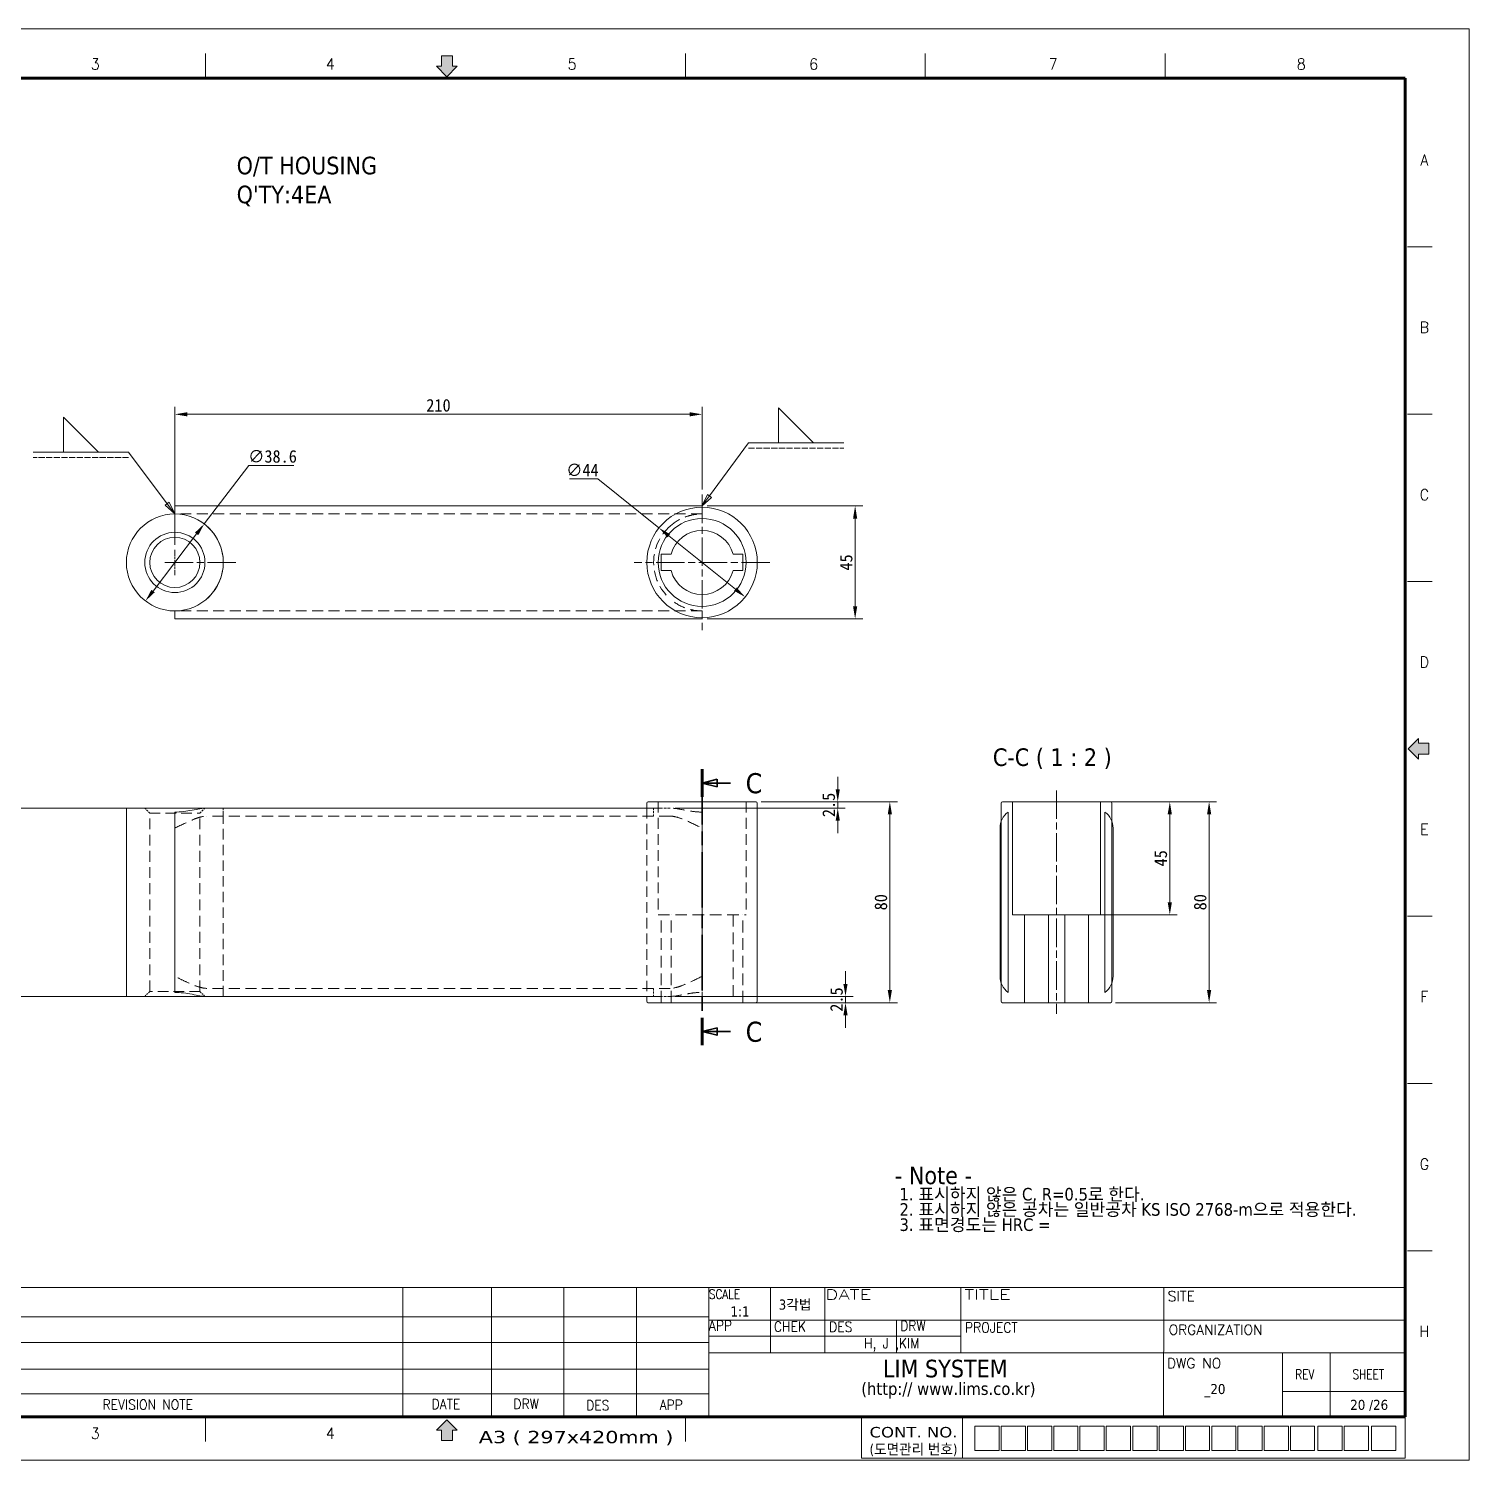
# Model space of a CAD drawing. Header units: millimetres. Extents: x -44 to 828, y -80 to 582.
# Drawn here: x 254 to 828, y 12 to 582 of the extents above; entities that cross this region are included whole.
import ezdxf
from ezdxf.enums import TextEntityAlignment as Align

# ---------------------------------------------------------------- set-up
doc = ezdxf.new("R2010")
doc.units = ezdxf.units.MM
doc.header["$LTSCALE"] = 2
for name, pattern in [('CHAIN', [0.3543, 0.2362, -0.0295, 0.0591, -0.0295]), ('DASHED', [0.2068, 0.1655, -0.0413]), ('HIDDEN', [9.525, 6.35, -3.175])]:
    doc.linetypes.add(name, pattern=pattern)
doc.layers.get('0').update_dxf_attribs({"lineweight": 18})
for name, color, linetype, lineweight in [('SkizziergeometrieWIN-ISO', 7, 'Continuous', 50), ('가는실선_A4', 7, 'Continuous', 5), ('굵은실선_A3', 7, 'Continuous', 18), ('제목(ISO)', 7, 'Continuous', 50)]:
    doc.layers.add(name, color=color, linetype=linetype, lineweight=lineweight)
for name, color, linetype, lineweight, true_color in [('가는실선_A3', 9, 'Continuous', 5, 0x808080), ('가는실선중심선_A3', 1, 'Continuous', 5, 0xff0000), ('가는파선_A3', 7, 'HIDDEN', 13, 0x008000), ('가는파선_A4', 7, 'HIDDEN', 18, 0x408080), ('굵은실선단면선_A3', 5, 'Continuous', 35, 0x0000ff), ('해치선_A3', 1, 'Continuous', 5, 0xff0000)]:
    doc.layers.add(name, color=color, linetype=linetype, lineweight=lineweight, true_color=true_color)
doc.styles.add('_ __ (ISO)', font='tahoma.ttf')
doc.styles.add('단면문자_A3(4)', font='tahomabd.ttf')
doc.styles.add('주 텍스트 (ISO)', font='tahoma.ttf')
doc.styles.add('주문자_A3(3.5)', font='tahoma.ttf')
doc.styles.add('치수문자_A3(2.5)', font='')
doc.styles.add('텍스트 스타일12', font='tahoma.ttf')
doc.styles.add('텍스트 스타일171', font='ROMANC.shx', dxfattribs={"width": 0.9})
doc.styles.add('텍스트 스타일206', font='ROMANC.shx', dxfattribs={"width": 1.11072})
doc.styles.add('텍스트 스타일208', font='ROMANC.shx', dxfattribs={"width": 1.194322})
doc.styles.add('텍스트 스타일233', font='RomanC.shx')
doc.styles.add('텍스트 스타일36', font='ROMANC.shx', dxfattribs={"width": 0.941937})
doc.styles.add('텍스트 스타일42', font='tahoma.ttf', dxfattribs={"width": 1.378837})
doc.styles.add('텍스트 스타일46', font='tahoma.ttf', dxfattribs={"width": 0.862937})
doc.styles.add('텍스트 스타일48', font='tahoma.ttf', dxfattribs={"width": 1.258573})
doc.styles.add('텍스트 스타일65', font='romans.shx', dxfattribs={"width": 0.8})
doc.styles.get('치수문자_A3(2.5)').set_extended_font_data('GulimChe')
doc.dimstyles.new('치수_A3(2.5)', dxfattribs={"dimscale": 2, "dimtxt": 2.5, "dimasz": 2.5, "dimexe": 1.5, "dimexo": 1, "dimgap": 0.5, "dimtad": 1, "dimtoh": 1, "dimdec": 1, "dimrnd": 1e-08, "dimdsep": 46, "dimtxsty": '치수문자_A3(2.5)', "dimcen": 0.09, "dimdle": 10, "dimclrd": 8, "dimclre": 8, "dimclrt": 7, "dimadec": 1, "dimazin": 2, "dimtfac": 0.8, "dimtmove": 0, "dimatfit": 3, "dimfxl": 1, "dimtolj": 1, "dimtzin": 0, "dimlwd": -1, "dimlwe": -1, "dimarcsym": 0})

# ---------------------------------------------------------------- blocks, each defined once
blk = doc.blocks.new('경계 A3_경계')
for points in [[(405.98, 148.76), (403.92, 148.76), (403.92, 149.72), (401.86, 147.66), (403.92, 145.6), (403.92, 146.56), (405.98, 146.56)], [(211.52, 9.9), (211.52, 11.96), (212.48, 11.96), (210.42, 14.01), (208.36, 11.96), (209.32, 11.96), (209.32, 9.9)]]:
    blk.add_hatch(color=7).paths.add_polyline_path(points)
at = {"layer": '해치선_A3'}
blk.add_hatch(color=7, dxfattribs=at).paths.add_polyline_path([(211.52, 283.53), (212.48, 283.53), (210.42, 281.47), (208.36, 283.53), (209.32, 283.53), (209.32, 285.59), (211.52, 285.59)])
for p, q in [((209.32, 285.59), (211.52, 285.59)), ((209.32, 283.53), (209.32, 285.59)), ((211.52, 285.59), (211.52, 283.53)), ((208.36, 283.53), (209.32, 283.53)), ((210.42, 281.47), (208.36, 283.53)), ((211.52, 283.53), (212.48, 283.53)), ((403.92, 149.72), (401.86, 147.66)), ((403.92, 148.76), (403.92, 149.72)), ((401.86, 147.66), (403.92, 145.6)), ((405.98, 148.76), (403.92, 148.76)), ((403.92, 146.56), (405.98, 146.56)), ((403.92, 145.6), (403.92, 146.56)), ((405.98, 146.56), (405.98, 148.76)), ((292.99, 6.43), (292.99, 14.6)), ((210.42, 14.01), (208.36, 11.96)), ((208.36, 11.96), (209.32, 11.96)), ((209.32, 11.96), (209.32, 9.9)), ((212.48, 11.96), (210.42, 14.01)), ((211.52, 9.9), (211.52, 11.96)), ((211.52, 11.96), (212.48, 11.96)), ((209.32, 9.9), (211.52, 9.9))]:
    blk.add_line(p, q)
at = {"color": 7}
for p, q in [((403.92, 149.72), (401.86, 147.66)), ((403.92, 148.76), (403.92, 149.72)), ((401.86, 147.66), (403.92, 145.6)), ((405.98, 148.76), (403.92, 148.76)), ((403.92, 145.6), (403.92, 146.56)), ((403.92, 146.56), (405.98, 146.56)), ((405.98, 146.56), (405.98, 148.76)), ((210.42, 14.01), (208.36, 11.96)), ((208.36, 11.96), (209.32, 11.96)), ((209.32, 11.96), (209.32, 9.9)), ((212.48, 11.96), (210.42, 14.01)), ((211.52, 9.9), (211.52, 11.96)), ((211.52, 11.96), (212.48, 11.96)), ((209.32, 9.9), (211.52, 9.9))]:
    blk.add_line(p, q, dxfattribs=at)
at = {"layer": 'SkizziergeometrieWIN-ISO', "lineweight": 18}
for p, q in [((6, 291), (414, 291)), ((414, 291), (414, 6)), ((414, 6), (6, 6))]:
    blk.add_line(p, q, dxfattribs=at)
at = {"layer": '가는실선_A3', "color": 7}
for p, q in [((162.34, 281.16), (162.34, 286.06)), ((257.9, 281.16), (257.9, 286.06)), ((305.67, 281.16), (305.67, 286.06)), ((353.45, 281.16), (353.45, 286.06)), ((401.71, 247.62), (406.61, 247.62)), ((401.71, 214.3), (406.61, 214.3)), ((401.71, 180.98), (406.61, 180.98)), ((401.71, 114.34), (406.61, 114.34)), ((401.71, 81.02), (406.61, 81.02)), ((401.71, 47.7), (406.61, 47.7)), ((162.34, 14.6), (162.34, 9.7)), ((257.9, 14.6), (257.9, 9.7)), ((313.09, 14.6), (313.09, 6.55)), ((401.22, 14.6), (401.22, 6.43)), ((315.58, 12.77), (315.58, 7.95)), ((315.58, 12.77), (320.4, 12.77)), ((320.4, 12.77), (320.4, 7.95)), ((320.81, 12.77), (320.81, 7.95)), ((320.81, 12.77), (325.63, 12.77)), ((325.63, 12.77), (325.63, 7.95)), ((326.03, 12.77), (326.03, 7.95)), ((326.03, 12.77), (330.86, 12.77)), ((330.86, 12.77), (330.86, 7.95)), ((331.26, 12.77), (336.09, 12.77)), ((331.26, 12.77), (331.26, 7.95)), ((336.09, 12.77), (336.09, 7.95)), ((336.49, 12.77), (336.49, 7.95)), ((336.49, 12.77), (341.31, 12.77)), ((341.31, 12.77), (341.31, 7.95)), ((341.72, 12.77), (341.72, 7.95)), ((341.72, 12.77), (346.54, 12.77)), ((346.54, 12.77), (346.54, 7.95)), ((347.03, 12.77), (351.86, 12.77)), ((347.03, 12.77), (347.03, 7.95)), ((351.86, 12.77), (351.86, 7.95)), ((352.26, 12.77), (352.26, 7.95)), ((352.26, 12.77), (357.09, 12.77)), ((357.09, 12.77), (357.09, 7.95)), ((357.49, 12.77), (357.49, 7.95)), ((357.49, 12.77), (362.31, 12.77)), ((362.31, 12.77), (362.31, 7.95)), ((362.72, 12.77), (362.72, 7.95)), ((362.72, 12.77), (367.54, 12.77)), ((367.54, 12.77), (367.54, 7.95)), ((367.94, 12.77), (372.77, 12.77)), ((367.94, 12.77), (367.94, 7.95)), ((372.77, 12.77), (372.77, 7.95)), ((373.17, 12.77), (373.17, 7.95)), ((373.17, 12.77), (378, 12.77)), ((378, 12.77), (378, 7.95)), ((378.4, 12.77), (378.4, 7.95)), ((378.4, 12.77), (383.22, 12.77)), ((383.22, 12.77), (383.22, 7.95)), ((383.88, 12.77), (388.7, 12.77)), ((383.88, 12.77), (383.88, 7.95)), ((388.7, 12.77), (388.7, 7.95)), ((389.1, 12.77), (389.1, 7.95)), ((389.1, 12.77), (393.93, 12.77)), ((393.93, 12.77), (393.93, 7.95)), ((394.55, 12.77), (394.55, 7.95)), ((394.55, 12.77), (399.37, 12.77)), ((399.37, 12.77), (399.37, 7.95)), ((292.99, 6.43), (401.22, 6.43)), ((315.58, 7.95), (320.4, 7.95)), ((320.81, 7.95), (325.63, 7.95)), ((326.03, 7.95), (330.86, 7.95)), ((331.26, 7.95), (336.09, 7.95)), ((336.49, 7.95), (341.31, 7.95)), ((341.72, 7.95), (346.54, 7.95)), ((347.03, 7.95), (351.86, 7.95)), ((352.26, 7.95), (357.09, 7.95)), ((357.49, 7.95), (362.31, 7.95)), ((362.72, 7.95), (367.54, 7.95)), ((367.94, 7.95), (372.77, 7.95)), ((373.17, 7.95), (378, 7.95)), ((378.4, 7.95), (383.22, 7.95)), ((383.88, 7.95), (388.7, 7.95)), ((389.1, 7.95), (393.93, 7.95)), ((394.55, 7.95), (399.37, 7.95))]:
    blk.add_line(p, q, dxfattribs=at)
at = {"layer": '가는실선_A3', "color": 7, "lineweight": 60}
for p, q in [((401.22, 281.16), (19.02, 281.16)), ((401.22, 14.6), (401.22, 281.16)), ((19.02, 14.6), (401.22, 14.6))]:
    blk.add_line(p, q, dxfattribs=at)
at = {"layer": '굵은실선_A3'}
blk.add_line((212.48, 283.53), (210.42, 281.47), dxfattribs=at)
at = {"layer": '가는실선_A3', "color": 7, "style": '텍스트 스타일36', "width": 0.941937}
for s, p in [('3', (140.38, 283.98)), ('4', (187.21, 283.98)), ('5', (235.33, 283.98)), ('6', (283.45, 283.98)), ('7', (331.14, 283.98)), ('8', (380.55, 283.98)), ('A', (405.08, 264.88)), ('B', (405.08, 231.56)), ('C', (405.08, 198.24)), ('D', (405.08, 164.92)), ('E', (405.08, 131.6)), ('F', (405.08, 98.28)), ('G', (405.08, 64.96)), ('H', (405.08, 31.64)), ('3', (140.38, 11.34)), ('4', (187.21, 11.34))]:
    blk.add_text(s, height=2.2, dxfattribs=at).set_placement(p, align=Align.MIDDLE_CENTER)
at = {"layer": '가는실선_A3', "color": 7}
for s, height, style, width, p, p2 in [('A3 ( 297x420mm )', 2.463, '텍스트 스타일42', 1.378315, (216.76, 9.38), (255.51, 9.38)), ('CONT. NO.', 2.084, '텍스트 스타일48', 1.258564, (294.58, 10.53), (312.09, 10.53)), ('(도면관리 번호)', 2.084, '텍스트 스타일46', 0.982376, (294.58, 7.15), (312.09, 7.15))]:
    blk.add_text(s, height=height, dxfattribs=dict(at, style=style, width=width)).set_placement(p, p2, align=Align.FIT)
blk = doc.blocks.new('제목 블록 A3_표제란')
at = {"layer": '가는실선_A4', "lineweight": 13}
for p, q in [((25.42, 38.66), (269.12, 38.66)), ((208.17, 38.66), (208.17, 13.12)), ((269.12, 38.66), (407.77, 38.63)), ((25.42, 32.81), (269.12, 32.81))]:
    blk.add_line(p, q, dxfattribs=at)
at = {"layer": '가는실선_A4'}
for p, q in [((225.83, 38.66), (225.83, 12.86)), ((240.26, 38.66), (240.26, 12.86)), ((254.69, 38.66), (254.69, 13.12)), ((281.38, 38.66), (281.38, 25.66)), ((292.25, 38.65), (292.25, 25.66)), ((319.29, 38.65), (319.29, 25.66)), ((407.76, 13.12), (407.77, 38.63)), ((306.52, 32.15), (306.52, 25.66)), ((25.42, 13.12), (407.76, 13.12)), ((208.17, 13.12), (25.42, 13.12))]:
    blk.add_line(p, q, dxfattribs=at)
at = {"layer": '가는실선_A4', "color": 7}
for p, q in [((269.12, 13.12), (269.12, 38.66)), ((359.7, 38.64), (359.69, 13.12)), ((269.12, 32.15), (407.77, 32.15)), ((269.09, 27.68), (25.42, 27.68)), ((407.76, 25.66), (269.12, 25.66)), ((383.36, 25.66), (383.36, 13.12)), ((269.12, 22.4), (25.42, 22.4)), ((269.12, 17.47), (52.65, 17.47)), ((383.36, 17.91), (407.76, 17.92))]:
    blk.add_line(p, q, dxfattribs=at)
at = {"layer": '가는실선_A4', "color": 7, "linetype": 'Continuous'}
blk.add_line((392.85, 25.66), (392.85, 13.12), dxfattribs=at)
at = {"layer": '제목(ISO)', "color": 208, "lineweight": 5, "true_color": 0x400040}
blk.add_line((269.12, 28.95), (319.29, 28.95), dxfattribs=at)
at = {"layer": '가는실선_A3', "color": 7, "style": '텍스트 스타일12'}
blk.add_attdef('질량\\P1;_001', (38.26, 15.71), '', height=2, dxfattribs=at)
at = {"layer": '가는실선_A4', "color": 7}
for s, height, style, width, p in [('SCALE', 1.911, '텍스트 스타일65', 0.8, (269.12, 36.36)), ('APP', 2, '텍스트 스타일171', 0.9, (269.12, 30.05)), ('CHEK', 2, '텍스트 스타일171', 0.9, (282.07, 29.86)), ('DES', 2, '텍스트 스타일171', 0.9, (293.07, 29.82)), ('DRW', 2, '텍스트 스타일171', 0.9, (307.23, 30.03)), ('PROJECT', 2, '텍스트 스타일171', 0.9, (320.13, 29.68)), ('H, J ,KIM', 2, '텍스트 스타일171', 0.9, (300.03, 26.54)), ('REV', 1.911, '텍스트 스타일65', 0.8, (385.9, 20.39)), ('SHEET', 1.911, '텍스트 스타일65', 0.8, (397.3, 20.42)), ('REVISION NOTE', 2, '텍스트 스타일171', 0.9, (148.38, 14.33)), ('DATE', 2, '텍스트 스타일171', 0.9, (213.9, 14.44)), ('DRW', 2, '텍스트 스타일171', 0.9, (230.19, 14.46)), ('DES', 2, '텍스트 스타일171', 0.9, (244.7, 14.2)), ('APP', 2, '텍스트 스타일171', 0.9, (259.32, 14.27))]:
    blk.add_text(s, height=height, dxfattribs=dict(at, style=style, width=width)).set_placement(p)
for s, style, width, p, p2 in [('DATE', '텍스트 스타일208', 1.22262, (292.31, 36.23), (301.51, 36.23)), ('TITLE', '텍스트 스타일206', 1.136317, (320.02, 36.23), (329.22, 36.23))]:
    blk.add_text(s, height=2, dxfattribs=dict(at, style=style, width=width)).set_placement(p, p2, align=Align.FIT)
at = {"layer": '가는실선_A4', "color": 7, "style": '텍스트 스타일233'}
for s, p in [('SITE', (360.5, 35.93)), ('ORGANIZATION', (360.7, 29.24)), ('DWG NO', (360.36, 22.57))]:
    blk.add_text(s, height=2, dxfattribs=at).set_placement(p)
at = {"layer": '가는실선_A4', "color": 7, "insert": (283.03, 35.14), "char_height": 2, "attachment_point": 4, "style": '주문자_A3(3.5)'}
blk.add_mtext('\\fTahoma|b0|i0;\\H2.0000;3각법', dxfattribs=at)
at = {"layer": '가는실선_A4', "char_height": 2, "style": '주 텍스트 (ISO)'}
for s, insert, attachment_point in [('\\fTahoma|b0|i0;\\H2.0000;_20 ', (369.91, 18.11), 5), ('\\fTahoma|b0|i0;\\H2.0000;20 /26 ', (400.63, 16.28), 2)]:
    blk.add_mtext(s, dxfattribs=dict(at, insert=insert, attachment_point=attachment_point))
at = {"layer": '가는실선_A4', "color": 7, "style": '텍스트 스타일12'}
blk.add_attdef('SCALE_001', (273.43, 32.87), '', height=2, dxfattribs=at)
blk.add_attdef('설명', text='', height=2, dxfattribs=at).set_placement((331.27, 35.73), align=Align.MIDDLE_LEFT)
blk.add_attdef('프로젝트', text='', height=2, dxfattribs=at).set_placement((340.77, 28.27), align=Align.MIDDLE_CENTER)
at = {"layer": '가는실선_A4', "style": '텍스트 스타일12'}
blk.add_attdef('리비전_번호', text='', height=2, dxfattribs=at).set_placement((388.38, 15.27), align=Align.MIDDLE_CENTER)
at = {"layer": '제목(ISO)', "char_height": 3.5, "attachment_point": 1, "style": '주 텍스트 (ISO)'}
for s, insert, line_spacing_factor in [('- Note -\\P{\\H0.71429x; 1. \\fGulim|b0|i0|c129|p50;표시하지 않은 \\fTahoma|b0|i0|c129|p34;C, R=0.5\\fGulim|b0|i0|c129|p50;로 한다\\fTahoma|b0|i0|c129|p34;.\\H1.54068x; \\H0.64906x;\\P 2. \\fGulim|b0|i0|c129|p50;표시하지 않은 공차는 일반공차 \\fTahoma|b0|i0|c129|p34;KS ISO 2768-m\\fGulim|b0|i0|c129|p50;으로 적용한다\\fTahoma|b0|i0|c129|p34;.\\H1.32612x; \\H0.75408x;\\P 3. \\fGulim|b0|i0|c129|p50;표면경도는 \\fTahoma|b0|i0|c129|p34;HRC = \\H1.31974x; }', (306.15, 62.72), 0.727683), ('{\\H1x;    LIM SYSTEM\\H0.71429x;  \\P (http:// www.lims.co.kr)\\H1.44773x; }', (298.53, 24.26), 0.771785)]:
    blk.add_mtext(s, dxfattribs=dict(at, insert=insert, line_spacing_factor=line_spacing_factor))
at = {"layer": '제목(ISO)', "style": '텍스트 스타일12'}
for tag, p in [('관리자', (373.93, 36.39)), ('공급업자', (383.08, 28.64))]:
    blk.add_attdef(tag, text='', height=2, dxfattribs=at).set_placement(p, align=Align.TOP_LEFT)
blk = doc.blocks.new('2dTransSection1')
at = {"layer": '굵은실선단면선_A3', "linetype": 'CHAIN', "ltscale": 23.276182}
blk.add_line((261.23, 143.56), (261.23, 88.63), dxfattribs=at)
at = {"layer": '굵은실선단면선_A3', "linetype": 'Continuous', "lineweight": 70}
for p, q in [((261.23, 143.56), (261.23, 138.11)), ((261.23, 94.07), (261.23, 88.63))]:
    blk.add_line(p, q, dxfattribs=at)
at = {"layer": '굵은실선단면선_A3', "linetype": 'Continuous'}
for p, q in [((264.23, 141.58), (261.23, 140.83)), ((264.23, 140.83), (261.23, 140.83)), ((261.23, 140.83), (264.23, 140.08)), ((264.23, 140.08), (264.23, 141.58)), ((266.92, 140.83), (264.23, 140.83)), ((264.23, 92.1), (261.23, 91.35)), ((264.23, 90.6), (264.23, 92.1)), ((264.23, 91.35), (261.23, 91.35)), ((261.23, 91.35), (264.23, 90.6)), ((266.92, 91.35), (264.23, 91.35))]:
    blk.add_line(p, q, dxfattribs=at)
at = {"layer": '굵은실선단면선_A3', "linetype": 'Continuous', "flags": 128}
for points in [[(264.23, 141.58), (261.23, 140.83), (264.23, 140.08), (264.23, 141.58)], [(264.23, 92.1), (261.23, 91.35), (264.23, 90.6), (264.23, 92.1)]]:
    blk.add_lwpolyline(points, dxfattribs=at)
at = {"layer": '굵은실선단면선_A3'}
for points in [[(264.23, 141.58), (261.23, 140.83), (264.23, 140.08), (264.23, 141.58)], [(264.23, 92.1), (261.23, 91.35), (264.23, 90.6), (264.23, 92.1)]]:
    blk.add_solid(points, dxfattribs=at)
at = {"layer": '굵은실선단면선_A3', "char_height": 4, "attachment_point": 7, "style": '단면문자_A3(4)'}
for insert in [(269.91, 138.72), (269.91, 89.23)]:
    blk.add_mtext('C', dxfattribs=dict(at, insert=insert))
blk = doc.blocks.new('*D17')
at = {"layer": 'Defpoints', "color": 0, "transparency": 16777216}
for p in [(685.13, 274.19), (685.13, 194.19), (724.41, 194.19)]:
    blk.add_point(p, dxfattribs=at)
at = {"layer": '가는실선_A4', "color": 8, "transparency": 16777216}
for p, q in [((687.13, 274.19), (727.41, 274.19)), ((724.41, 269.19), (724.41, 199.19)), ((687.13, 194.19), (727.41, 194.19))]:
    blk.add_line(p, q, dxfattribs=at)
for points in [[(723.58, 269.19), (725.24, 269.19), (724.41, 274.19)], [(723.58, 199.19), (725.24, 199.19), (724.41, 194.19)]]:
    blk.add_solid(points, dxfattribs=at)
at = {"layer": '가는실선_A4', "color": 7, "transparency": 16777216, "insert": (720.86, 234.19), "char_height": 5, "attachment_point": 5, "rotation": 90, "style": '치수문자_A3(2.5)'}
blk.add_mtext('\\A1;80', dxfattribs=at)
blk = doc.blocks.new('*D18')
at = {"layer": 'Defpoints', "color": 0, "transparency": 16777216}
for p in [(681.13, 274.19), (676.38, 229.19), (708.75, 229.19)]:
    blk.add_point(p, dxfattribs=at)
at = {"layer": '가는실선_A4', "color": 8, "transparency": 16777216}
for p, q in [((683.13, 274.19), (711.75, 274.19)), ((708.75, 269.19), (708.75, 234.19)), ((678.38, 229.19), (711.75, 229.19))]:
    blk.add_line(p, q, dxfattribs=at)
for points in [[(707.91, 269.19), (709.58, 269.19), (708.75, 274.19)], [(707.91, 234.19), (709.58, 234.19), (708.75, 229.19)]]:
    blk.add_solid(points, dxfattribs=at)
at = {"layer": '가는실선_A4', "color": 7, "transparency": 16777216, "insert": (705.18, 251.69), "char_height": 5, "attachment_point": 5, "rotation": 90, "style": '치수문자_A3(2.5)'}
blk.add_mtext('\\A1;45', dxfattribs=at)
blk = doc.blocks.new('*D19')
at = {"layer": 'Defpoints', "color": 0, "transparency": 16777216}
for p in [(522.46, 428.49), (522.46, 396.49), (312.46, 374.49)]:
    blk.add_point(p, dxfattribs=at)
at = {"layer": '가는실선_A4', "color": 8, "transparency": 16777216}
for p, q in [((312.46, 376.49), (312.46, 431.49)), ((522.46, 398.49), (522.46, 431.49)), ((317.46, 428.49), (517.46, 428.49))]:
    blk.add_line(p, q, dxfattribs=at)
for points in [[(317.46, 429.32), (317.46, 427.65), (312.46, 428.49)], [(517.46, 429.32), (517.46, 427.65), (522.46, 428.49)]]:
    blk.add_solid(points, dxfattribs=at)
at = {"layer": '가는실선_A4', "color": 7, "transparency": 16777216, "insert": (417.46, 432.05), "char_height": 5, "attachment_point": 5, "style": '치수문자_A3(2.5)'}
blk.add_mtext('\\A1;210', dxfattribs=at)
blk = doc.blocks.new('*D20')
at = {"layer": 'Defpoints', "color": 0, "transparency": 16777216}
for p in [(505.29, 383.25), (539.62, 355.73)]:
    blk.add_point(p, dxfattribs=at)
at = {"layer": '가는실선_A4', "color": 8, "transparency": 16777216}
for p, q in [((480.96, 402.74), (469.69, 402.74)), ((505.29, 383.25), (480.96, 402.74)), ((535.72, 358.86), (509.19, 380.12))]:
    blk.add_line(p, q, dxfattribs=at)
for points in [[(509.71, 380.77), (508.67, 379.47), (505.29, 383.25)], [(536.24, 359.51), (535.2, 358.21), (539.62, 355.73)]]:
    blk.add_solid(points, dxfattribs=at)
at = {"layer": '가는실선_A4', "color": 7, "transparency": 16777216, "insert": (474.82, 406.31), "char_height": 5, "attachment_point": 5, "style": '치수문자_A3(2.5)'}
blk.add_mtext('\\A1;∅44', dxfattribs=at)
blk = doc.blocks.new('*D21')
at = {"layer": 'Defpoints', "color": 0, "transparency": 16777216}
for p in [(324.16, 384.84), (300.75, 354.14)]:
    blk.add_point(p, dxfattribs=at)
at = {"layer": '가는실선_A4', "color": 8, "transparency": 16777216}
for p, q in [((324.16, 384.84), (341.93, 408.14)), ((341.93, 408.14), (359.81, 408.14)), ((303.79, 358.12), (321.13, 380.86))]:
    blk.add_line(p, q, dxfattribs=at)
for points in [[(320.46, 381.37), (321.79, 380.35), (324.16, 384.84)], [(303.12, 358.62), (304.45, 357.61), (300.75, 354.14)]]:
    blk.add_solid(points, dxfattribs=at)
at = {"layer": '가는실선_A4', "color": 7, "transparency": 16777216, "insert": (351.37, 411.7), "char_height": 5, "attachment_point": 5, "style": '치수문자_A3(2.5)'}
blk.add_mtext('\\A1;∅38.6', dxfattribs=at)
blk = doc.blocks.new('용접 기호 식별자1')
at = {"layer": '가는실선_A3'}
for p, q in [((283.45, 208.54), (276.45, 215.54)), ((276.45, 215.54), (276.45, 208.54)), ((262.71, 198.01), (270.45, 208.54)), ((270.45, 208.54), (289.45, 208.54)), ((276.45, 208.54), (283.45, 208.54)), ((262.31, 198.3), (261.33, 196.21)), ((262.71, 198.01), (261.33, 196.13)), ((263.11, 197.71), (262.31, 198.3)), ((261.33, 196.09), (263.11, 197.71))]:
    blk.add_line(p, q, dxfattribs=at)
at = {"layer": '가는실선_A3', "linetype": 'DASHED', "ltscale": 3.675048}
blk.add_line((270.45, 207.49), (289.45, 207.49), dxfattribs=at)
at = {"layer": '가는실선_A3', "flags": 128}
blk.add_lwpolyline([(262.31, 198.3), (261.23, 195.99), (263.11, 197.71), (262.31, 198.3)], dxfattribs=at)
at = {"layer": '가는실선_A3'}
blk.add_solid([(262.31, 198.3), (261.23, 195.99), (263.11, 197.71), (262.31, 198.3)], dxfattribs=at)
blk = doc.blocks.new('용접 기호 식별자2')
at = {"layer": '가는실선_A3'}
for p, q in [((141.03, 206.68), (134.03, 213.68)), ((134.03, 213.68), (134.03, 206.68)), ((147.03, 206.68), (128.03, 206.68)), ((134.03, 206.68), (141.03, 206.68)), ((154.73, 196.43), (147.03, 206.68)), ((155.13, 196.73), (154.33, 196.13)), ((154.33, 196.13), (156.23, 194.43)), ((154.73, 196.43), (156.23, 194.43)), ((156.23, 194.43), (155.13, 196.73))]:
    blk.add_line(p, q, dxfattribs=at)
at = {"layer": '가는실선_A3', "linetype": 'DASHED', "ltscale": 3.675048}
blk.add_line((147.03, 205.63), (128.03, 205.63), dxfattribs=at)
at = {"layer": '가는실선_A3', "flags": 128}
blk.add_lwpolyline([(154.33, 196.13), (156.23, 194.43), (155.13, 196.73), (154.33, 196.13)], dxfattribs=at)
at = {"layer": '가는실선_A3'}
blk.add_solid([(154.33, 196.13), (156.23, 194.43), (155.13, 196.73), (154.33, 196.13)], dxfattribs=at)
blk = doc.blocks.new('*D24')
at = {"layer": 'Defpoints', "color": 0, "transparency": 16777216}
for p in [(509.72, 196.69), (579.58, 196.69), (500.96, 194.19)]:
    blk.add_point(p, dxfattribs=at)
at = {"layer": '가는실선_A4', "color": 8, "transparency": 16777216}
for p, q in [((579.58, 201.69), (579.58, 206.69)), ((511.72, 196.69), (582.58, 196.69)), ((579.58, 194.19), (579.58, 196.69)), ((502.96, 194.19), (582.58, 194.19)), ((579.58, 189.19), (579.58, 184.19))]:
    blk.add_line(p, q, dxfattribs=at)
for points in [[(578.74, 201.69), (580.41, 201.69), (579.58, 196.69)], [(578.74, 189.19), (580.41, 189.19), (579.58, 194.19)]]:
    blk.add_solid(points, dxfattribs=at)
at = {"layer": '가는실선_A4', "color": 7, "transparency": 16777216, "insert": (576.02, 195.44), "char_height": 5, "attachment_point": 5, "rotation": 90, "style": '치수문자_A3(2.5)'}
blk.add_mtext('\\A1;2.5', dxfattribs=at)
blk = doc.blocks.new('*D25')
at = {"layer": 'Defpoints', "color": 0, "transparency": 16777216}
for p in [(509.72, 271.69), (543.96, 274.19), (576.49, 274.19)]:
    blk.add_point(p, dxfattribs=at)
at = {"layer": '가는실선_A4', "color": 8, "transparency": 16777216}
for p, q in [((576.49, 279.19), (576.49, 284.19)), ((511.72, 271.69), (579.49, 271.69)), ((545.96, 274.19), (579.49, 274.19)), ((576.49, 271.69), (576.49, 274.19)), ((576.49, 266.69), (576.49, 261.69))]:
    blk.add_line(p, q, dxfattribs=at)
for points in [[(575.66, 279.19), (577.33, 279.19), (576.49, 274.19)], [(575.66, 266.69), (577.33, 266.69), (576.49, 271.69)]]:
    blk.add_solid(points, dxfattribs=at)
at = {"layer": '가는실선_A4', "color": 7, "transparency": 16777216, "insert": (572.93, 272.94), "char_height": 5, "attachment_point": 5, "rotation": 90, "style": '치수문자_A3(2.5)'}
blk.add_mtext('\\A1;2.5', dxfattribs=at)
blk = doc.blocks.new('*D26')
at = {"layer": 'Defpoints', "color": 0, "transparency": 16777216}
for p in [(543.96, 274.19), (543.96, 194.19), (597.24, 194.19)]:
    blk.add_point(p, dxfattribs=at)
at = {"layer": '가는실선_A4', "color": 8, "transparency": 16777216}
for p, q in [((545.96, 274.19), (600.24, 274.19)), ((597.24, 269.19), (597.24, 199.19)), ((545.96, 194.19), (600.24, 194.19))]:
    blk.add_line(p, q, dxfattribs=at)
for points in [[(596.41, 269.19), (598.08, 269.19), (597.24, 274.19)], [(596.41, 199.19), (598.08, 199.19), (597.24, 194.19)]]:
    blk.add_solid(points, dxfattribs=at)
at = {"layer": '가는실선_A4', "color": 7, "transparency": 16777216, "insert": (593.69, 234.19), "char_height": 5, "attachment_point": 5, "rotation": 90, "style": '치수문자_A3(2.5)'}
blk.add_mtext('\\A1;80', dxfattribs=at)
blk = doc.blocks.new('*D27')
at = {"layer": 'Defpoints', "color": 0, "transparency": 16777216}
for p in [(325.19, 271.69), (226.23, 196.69), (325.19, 196.69)]:
    blk.add_point(p, dxfattribs=at)
at = {"layer": '가는실선_A4', "color": 8, "transparency": 16777216}
for p, q in [((323.19, 271.69), (223.23, 271.69)), ((226.23, 266.69), (226.23, 201.69)), ((323.19, 196.69), (223.23, 196.69))]:
    blk.add_line(p, q, dxfattribs=at)
for points in [[(225.39, 266.69), (227.06, 266.69), (226.23, 271.69)], [(225.39, 201.69), (227.06, 201.69), (226.23, 196.69)]]:
    blk.add_solid(points, dxfattribs=at)
at = {"layer": '가는실선_A4', "color": 7, "transparency": 16777216, "insert": (222.66, 234.19), "char_height": 5, "attachment_point": 5, "rotation": 90, "style": '치수문자_A3(2.5)'}
blk.add_mtext('\\A1;75', dxfattribs=at)
blk = doc.blocks.new('*D28')
at = {"layer": 'Defpoints', "color": 0, "transparency": 16777216}
for p in [(522.46, 391.99), (522.46, 346.99), (583.42, 346.99)]:
    blk.add_point(p, dxfattribs=at)
at = {"layer": '가는실선_A4', "color": 8, "transparency": 16777216}
for p, q in [((524.46, 391.99), (586.42, 391.99)), ((583.42, 386.99), (583.42, 351.99)), ((524.46, 346.99), (586.42, 346.99))]:
    blk.add_line(p, q, dxfattribs=at)
for points in [[(582.59, 386.99), (584.25, 386.99), (583.42, 391.99)], [(582.59, 351.99), (584.25, 351.99), (583.42, 346.99)]]:
    blk.add_solid(points, dxfattribs=at)
at = {"layer": '가는실선_A4', "color": 7, "transparency": 16777216, "insert": (579.86, 369.49), "char_height": 5, "attachment_point": 5, "rotation": 90, "style": '치수문자_A3(2.5)'}
blk.add_mtext('\\A1;45', dxfattribs=at)

msp = doc.modelspace()

# ---------------------------------------------------------------- linework, layer by layer
at = {"layer": '가는실선중심선_A3', "linetype": 'CHAIN', "ltscale": 23.990969}
for p, q in [((522.46, 396.49), (522.46, 342.49)), ((336.76, 369.49), (307.46, 369.49)), ((549.46, 369.49), (495.46, 369.49)), ((522.46, 279.19), (522.46, 191.04)), ((663.63, 278.69), (663.63, 189.69))]:
    msp.add_line(p, q, dxfattribs=at)
at = {"layer": '가는실선중심선_A3', "linetype": 'CHAIN', "ltscale": 5.555937}
msp.add_line((312.46, 374.49), (312.46, 364.49), dxfattribs=at)
at = {"layer": '가는파선_A3', "ltscale": 0.09445}
for p, q in [((522.46, 391.49), (522.46, 388.79)), ((522.46, 350.19), (522.46, 347.49)), ((522.46, 270.09), (522.46, 266.47)), ((522.46, 201.91), (522.46, 198.29))]:
    msp.add_line(p, q, dxfattribs=at)
at = {"layer": '가는파선_A3', "ltscale": 0.344488}
for p, q in [((522.46, 388.79), (312.46, 388.79)), ((522.46, 350.19), (312.46, 350.19))]:
    msp.add_line(p, q, dxfattribs=at)
at = {"layer": '가는파선_A3', "ltscale": 0.058354}
for p, q in [((302.46, 269.69), (300.46, 271.69)), ((322.46, 269.69), (324.46, 271.69)), ((302.46, 198.69), (300.46, 196.69)), ((322.46, 198.69), (324.46, 196.69))]:
    msp.add_line(p, q, dxfattribs=at)
at = {"layer": '가는파선_A3', "ltscale": 0.329826}
for p, q in [((302.46, 269.69), (322.46, 269.69)), ((322.46, 198.69), (302.46, 198.69))]:
    msp.add_line(p, q, dxfattribs=at)
at = {"layer": '가는파선_A3', "ltscale": 0.338821}
for p, q in [((302.46, 198.69), (302.46, 269.69)), ((322.46, 198.69), (322.46, 269.69))]:
    msp.add_line(p, q, dxfattribs=at)
at = {"layer": '가는파선_A3', "ltscale": 0.066033}
for p, q in [((331.76, 271.69), (331.76, 268.49)), ((503.16, 271.69), (503.16, 268.49)), ((331.76, 199.89), (331.76, 196.69)), ((503.16, 199.89), (503.16, 196.69))]:
    msp.add_line(p, q, dxfattribs=at)
at = {"layer": '가는파선_A3', "ltscale": 0.328084}
for p, q in [((331.76, 196.69), (331.76, 271.69)), ((500.46, 271.69), (500.46, 196.69))]:
    msp.add_line(p, q, dxfattribs=at)
at = {"layer": '가는파선_A3', "ltscale": 0.337458}
for p, q in [((504.96, 274.19), (504.96, 229.19)), ((539.96, 274.19), (539.96, 229.19))]:
    msp.add_line(p, q, dxfattribs=at)
at = {"layer": '가는파선_A3', "ltscale": 0.0786}
for p, q in [((509.72, 271.69), (505.91, 271.69)), ((509.72, 196.69), (505.91, 196.69))]:
    msp.add_line(p, q, dxfattribs=at)
at = {"layer": '가는파선_A3', "ltscale": 0.345942}
for p, q in [((509.72, 268.49), (325.19, 268.49)), ((509.72, 199.89), (325.19, 199.89))]:
    msp.add_line(p, q, dxfattribs=at)
at = {"layer": '가는파선_A3', "ltscale": 0.360747}
msp.add_line((504.96, 229.19), (539.96, 229.19), dxfattribs=at)
at = {"layer": '가는파선_A3', "ltscale": 0.367454}
for p, q in [((506.21, 194.19), (506.21, 229.19)), ((510.13, 194.19), (510.13, 229.19)), ((534.79, 229.19), (534.79, 194.19)), ((538.71, 194.19), (538.71, 229.19))]:
    msp.add_line(p, q, dxfattribs=at)
at = {"layer": '가는파선_A3', "ltscale": 0.344471}
msp.add_arc((522.46, 369.49), 19.3, 131.29729, 228.70271, dxfattribs=at)
at = {"layer": '가는파선_A3', "ltscale": 0.368008}
for points, knots in [([(509.72, 383.99), (511.41, 385.47), (513.43, 386.71), (516.71, 387.95), (517.86, 388.27), (520.16, 388.69), (521.32, 388.79), (522.46, 388.79)], [1.347704, 1.347704, 1.347704, 1.347704, 2.020999, 2.020999, 2.36108, 2.36108, 2.701161, 2.701161, 2.701161, 2.701161]), ([(522.46, 350.19), (521.32, 350.19), (520.16, 350.29), (517.86, 350.71), (516.71, 351.02), (513.43, 352.27), (511.41, 353.51), (509.72, 354.99)], [2.701161, 2.701161, 2.701161, 2.701161, 3.041243, 3.041243, 3.381324, 3.381324, 4.054619, 4.054619, 4.054619, 4.054619]), ([(522.46, 270.09), (521.32, 270.09), (520.16, 270.17), (517.86, 270.45), (516.71, 270.66), (513.43, 271.27), (511.41, 271.69), (509.72, 271.69)], [2.701161, 2.701161, 2.701161, 2.701161, 3.041243, 3.041243, 3.381324, 3.381324, 4.054619, 4.054619, 4.054619, 4.054619]), ([(509.72, 196.69), (511.41, 196.69), (513.43, 197.11), (516.71, 197.73), (517.86, 197.93), (520.16, 198.21), (521.32, 198.29), (522.46, 198.29)], [-4.054619, -4.054619, -4.054619, -4.054619, -3.381324, -3.381324, -3.041243, -3.041243, -2.701161, -2.701161, -2.701161, -2.701161])]:
    msp.add_open_spline(points, degree=3, knots=knots, dxfattribs=at)
at = {"layer": '가는파선_A3', "ltscale": 0.389495}
for points, knots in [([(312.46, 263.69), (314.6, 264.76), (316.91, 265.92), (320.21, 267.31), (321.28, 267.71), (323.32, 268.3), (324.29, 268.49), (325.19, 268.49)], [-4.567921, -4.567921, -4.567921, -4.567921, -3.84821, -3.84821, -3.488355, -3.488355, -3.128499, -3.128499, -3.128499, -3.128499]), ([(509.72, 268.49), (510.62, 268.49), (511.59, 268.3), (513.63, 267.71), (514.7, 267.31), (518, 265.92), (520.31, 264.76), (522.46, 263.69)], [-1.439422, -1.439422, -1.439422, -1.439422, -1.079567, -1.079567, -0.719711, -0.719711, 0, 0, 0, 0]), ([(522.46, 204.69), (520.31, 203.62), (518, 202.46), (514.7, 201.07), (513.63, 200.67), (511.59, 200.08), (510.62, 199.89), (509.72, 199.89)], [-4.568111, -4.568111, -4.568111, -4.568111, -3.8484, -3.8484, -3.488544, -3.488544, -3.128689, -3.128689, -3.128689, -3.128689])]:
    msp.add_open_spline(points, degree=3, knots=knots, dxfattribs=at)
at = {"layer": '가는파선_A3', "ltscale": 0.389489}
msp.add_open_spline([(325.19, 199.89), (324.4, 199.89), (323.49, 200.05), (321.59, 200.57), (320.6, 200.93), (318.58, 201.75), (317.34, 202.31), (314.86, 203.49), (313.6, 204.12), (312.46, 204.69)], degree=3, knots=[-1.401332, -1.401332, -1.401332, -1.401332, -1.08496, -1.08496, -0.768588, -0.768588, -0.384294, -0.384294, 0, 0, 0, 0], dxfattribs=at)
at = {"layer": '굵은실선_A3'}
for p, q in [((522.46, 391.99), (312.46, 391.99)), ((312.46, 388.79), (312.46, 391.99)), ((522.46, 391.99), (522.46, 391.49)), ((506.21, 372.74), (506.21, 366.24)), ((510.13, 372.74), (506.21, 372.74)), ((538.71, 372.74), (534.79, 372.74)), ((538.71, 366.24), (538.71, 372.74)), ((506.21, 366.24), (510.13, 366.24)), ((534.79, 366.24), (538.71, 366.24)), ((312.46, 346.99), (312.46, 350.19)), ((522.46, 346.99), (312.46, 346.99)), ((522.46, 347.49), (522.46, 346.99)), ((325.19, 271.69), (293.16, 271.69)), ((293.16, 196.69), (293.16, 271.69)), ((312.46, 263.69), (312.46, 270.09)), ((505.91, 271.69), (325.19, 271.69)), ((500.46, 273.69), (500.46, 271.69)), ((500.96, 274.19), (543.96, 274.19)), ((544.46, 273.69), (544.46, 194.69)), ((641.63, 273.69), (641.63, 194.69)), ((646.13, 274.19), (642.13, 274.19)), ((644.33, 270.09), (644.33, 263.69)), ((646.13, 229.19), (646.13, 274.19)), ((646.13, 274.19), (681.13, 274.19)), ((681.13, 274.19), (681.13, 229.19)), ((685.13, 274.19), (681.13, 274.19)), ((682.93, 263.69), (682.93, 270.09)), ((685.63, 194.69), (685.63, 273.69)), ((522.46, 266.47), (522.46, 263.69)), ((312.46, 263.69), (312.46, 204.69)), ((522.46, 204.69), (522.46, 263.69)), ((641.13, 204.69), (641.13, 263.69)), ((644.33, 263.69), (644.33, 204.69)), ((682.93, 204.69), (682.93, 263.69)), ((686.13, 263.69), (686.13, 204.69)), ((650.88, 229.19), (646.13, 229.19)), ((650.88, 194.19), (650.88, 229.19)), ((660.38, 229.19), (650.88, 229.19)), ((666.88, 229.19), (660.38, 229.19)), ((660.38, 194.19), (660.38, 229.19)), ((676.38, 229.19), (666.88, 229.19)), ((666.88, 229.19), (666.88, 194.19)), ((681.13, 229.19), (676.38, 229.19)), ((676.38, 229.19), (676.38, 194.19)), ((312.46, 198.29), (312.46, 204.69)), ((522.46, 204.69), (522.46, 201.91)), ((644.33, 204.69), (644.33, 198.29)), ((682.93, 198.29), (682.93, 204.69)), ((293.16, 196.69), (325.19, 196.69)), ((505.91, 196.69), (325.19, 196.69)), ((500.46, 196.69), (500.46, 194.69)), ((543.96, 194.19), (500.96, 194.19)), ((642.13, 194.19), (650.88, 194.19)), ((660.38, 194.19), (650.88, 194.19)), ((666.88, 194.19), (660.38, 194.19)), ((676.38, 194.19), (666.88, 194.19)), ((676.38, 194.19), (685.13, 194.19))]:
    msp.add_line(p, q, dxfattribs=at)
for centre, radius in [((522.46, 369.49), 22), ((312.46, 369.49), 19.3), ((522.46, 369.49), 17.5), ((312.46, 369.49), 12), ((312.46, 369.49), 10)]:
    msp.add_circle(centre, radius, dxfattribs=at)
for centre, radius, start, end in [((312.46, 369.49), 19.3, 311.29729, 48.70271), ((522.46, 369.49), 12.75, 14.76778, 165.23222), ((522.46, 369.49), 12.75, 194.76778, 345.23222), ((500.96, 273.69), 0.5, 90, 180), ((543.96, 273.69), 0.5, 0, 90), ((649.13, 263.69), 8, 126.8699, 180), ((642.13, 273.69), 0.5, 90, 180), ((678.13, 263.69), 8, 0, 53.1301), ((685.13, 273.69), 0.5, 0, 90), ((649.13, 204.69), 8, 180, 233.1301), ((678.13, 204.69), 8, 306.8699, 0), ((500.96, 194.69), 0.5, 180, 270), ((543.96, 194.69), 0.5, 270, 0), ((642.13, 194.69), 0.5, 180, 270), ((685.13, 194.69), 0.5, 270, 0)]:
    msp.add_arc(centre, radius, start, end, dxfattribs=at)
for points, knots in [([(325.19, 271.69), (323.51, 271.69), (321.48, 271.27), (318.2, 270.66), (317.06, 270.45), (314.75, 270.17), (313.59, 270.09), (312.46, 270.09)], [1.347704, 1.347704, 1.347704, 1.347704, 2.020999, 2.020999, 2.36108, 2.36108, 2.701161, 2.701161, 2.701161, 2.701161]), ([(312.46, 198.29), (313.59, 198.29), (314.75, 198.21), (317.06, 197.93), (318.2, 197.73), (321.48, 197.11), (323.51, 196.69), (325.19, 196.69)], [-2.701161, -2.701161, -2.701161, -2.701161, -2.36108, -2.36108, -2.020999, -2.020999, -1.347704, -1.347704, -1.347704, -1.347704])]:
    msp.add_open_spline(points, degree=3, knots=knots, dxfattribs=at)

# ---------------------------------------------------------------- block references
at = {"xscale": 2, "yscale": 2, "zscale": 2}
msp.add_blockref('경계 A3_경계', (0, 0), dxfattribs=at)
ref = msp.add_blockref('제목 블록 A3_표제란', (-13.09, 3.47), dxfattribs=dict(xscale=2, yscale=2, zscale=2))
ref.add_attrib('SCALE_001', '1:1', (533.77, 69.21), dxfattribs={"layer": '가는실선_A4', "color": 7, "height": 4, "style": '텍스트 스타일12'})
at = {"layer": '가는실선_A3', "xscale": 2, "yscale": 2, "zscale": 2}
for name in ['용접 기호 식별자1', '용접 기호 식별자2']:
    msp.add_blockref(name, (0, 0), dxfattribs=at)
at = {"layer": '굵은실선단면선_A3', "xscale": 2, "yscale": 2, "zscale": 2}
msp.add_blockref('2dTransSection1', (0, 0), dxfattribs=at)

# ---------------------------------------------------------------- texts
at = {"layer": '가는실선_A4', "color": 7, "insert": (337.07, 521.18), "char_height": 7, "width": 60.5551, "attachment_point": 4, "line_spacing_factor": 0.987884, "style": '주문자_A3(3.5)'}
msp.add_mtext("{\\fTahoma|b0|i0;O/T HOUSING\\P\\fTahoma|b0|i0;Q'TY:4EA}", dxfattribs=at)
at = {"layer": '가는파선_A4', "color": 7, "insert": (638.26, 287.19), "char_height": 7, "attachment_point": 7, "style": '_ __ (ISO)'}
msp.add_mtext('C-C ( 1 : 2 )', dxfattribs=at)

# ---------------------------------------------------------------- dimensions: what is measured, and where the dimension line sits
at = {"layer": '가는실선_A4', "color": 8, "true_color": 0x808080}
for base, p1, p2, angle, override, picture, middle in [((522.46, 428.49), (312.46, 374.49), (522.46, 396.49), 180, {"dimgap": 0.5, "dimtoh": 0, "dimdec": 1, "dimtol": 0, "dimlim": 0, "dimtp": 0, "dimtm": 0, "dimtdec": 2, "dimtofl": 0, "dimatfit": 1}, '*D19', (417.46, 428.49)), ((583.42, 346.99), (522.46, 391.99), (522.46, 346.99), 90, {"dimgap": 0.5, "dimtoh": 0, "dimdec": 1, "dimtol": 0, "dimlim": 0, "dimtp": 0, "dimtm": 0, "dimtdec": 2, "dimtofl": 0, "dimatfit": 1}, '*D28', (583.42, 369.49)), ((576.49, 274.19), (509.72, 271.69), (543.96, 274.19), 90, {"dimgap": 0.5, "dimtoh": 0, "dimdec": 1, "dimtol": 0, "dimlim": 0, "dimtp": 0, "dimtm": 0, "dimtdec": 2, "dimtofl": 1, "dimatfit": 1}, '*D25', (576.49, 272.94)), ((226.23, 196.69), (325.19, 271.69), (325.19, 196.69), 90, {"dimgap": 0.5, "dimtoh": 0, "dimdec": 1, "dimtol": 0, "dimlim": 0, "dimtp": 0, "dimtm": 0, "dimtdec": 2, "dimtofl": 0, "dimatfit": 1}, '*D27', (226.23, 234.19)), ((597.24, 194.19), (543.96, 274.19), (543.96, 194.19), 90, {"dimgap": 0.5, "dimtoh": 0, "dimdec": 1, "dimtol": 0, "dimlim": 0, "dimtp": 0, "dimtm": 0, "dimtdec": 2, "dimtofl": 0, "dimatfit": 1}, '*D26', (597.24, 234.19)), ((708.75, 229.19), (681.13, 274.19), (676.38, 229.19), 90, {"dimgap": 0.5, "dimtoh": 0, "dimdec": 1, "dimtol": 0, "dimlim": 0, "dimtp": 0, "dimtm": 0, "dimtdec": 2, "dimtofl": 0, "dimatfit": 1}, '*D18', (708.75, 251.69)), ((724.41, 194.19), (685.13, 274.19), (685.13, 194.19), 90, {"dimgap": 0.5, "dimtoh": 0, "dimdec": 1, "dimtol": 0, "dimlim": 0, "dimtp": 0, "dimtm": 0, "dimtdec": 2, "dimtofl": 0, "dimatfit": 1}, '*D17', (724.41, 234.19)), ((579.58, 196.69), (500.96, 194.19), (509.72, 196.69), 90, {"dimgap": 0.5, "dimtoh": 0, "dimdec": 1, "dimtol": 0, "dimlim": 0, "dimtp": 0, "dimtm": 0, "dimtdec": 2, "dimtofl": 1, "dimatfit": 1}, '*D24', (579.58, 195.44))]:
    dim = msp.add_linear_dim(base=base, p1=p1, p2=p2, angle=angle, dimstyle='치수_A3(2.5)', override=override, dxfattribs=at)
    dim.commit()
    dim.dimension.update_dxf_attribs({"geometry": picture, "text_midpoint": middle, "dimtype": 160})
for p1, p2, picture, middle in [((300.75, 354.14), (324.16, 384.84), '*D21', (351.37, 408.14)), ((539.62, 355.73), (505.29, 383.25), '*D20', (474.82, 402.74))]:
    dim = msp.add_diameter_dim_2p(p1=p1, p2=p2, dimstyle='치수_A3(2.5)', override={"dimgap": 0.5, "dimtih": 1, "dimdec": 1, "dimlfac": 1, "dimtol": 0, "dimlim": 0, "dimtp": 0, "dimtm": 0, "dimtdec": 2, "dimatfit": 2}, dxfattribs=at)
    dim.commit()
    dim.dimension.update_dxf_attribs({"geometry": picture, "text_midpoint": middle, "dimtype": 163})

doc.saveas('drawing.dxf')
